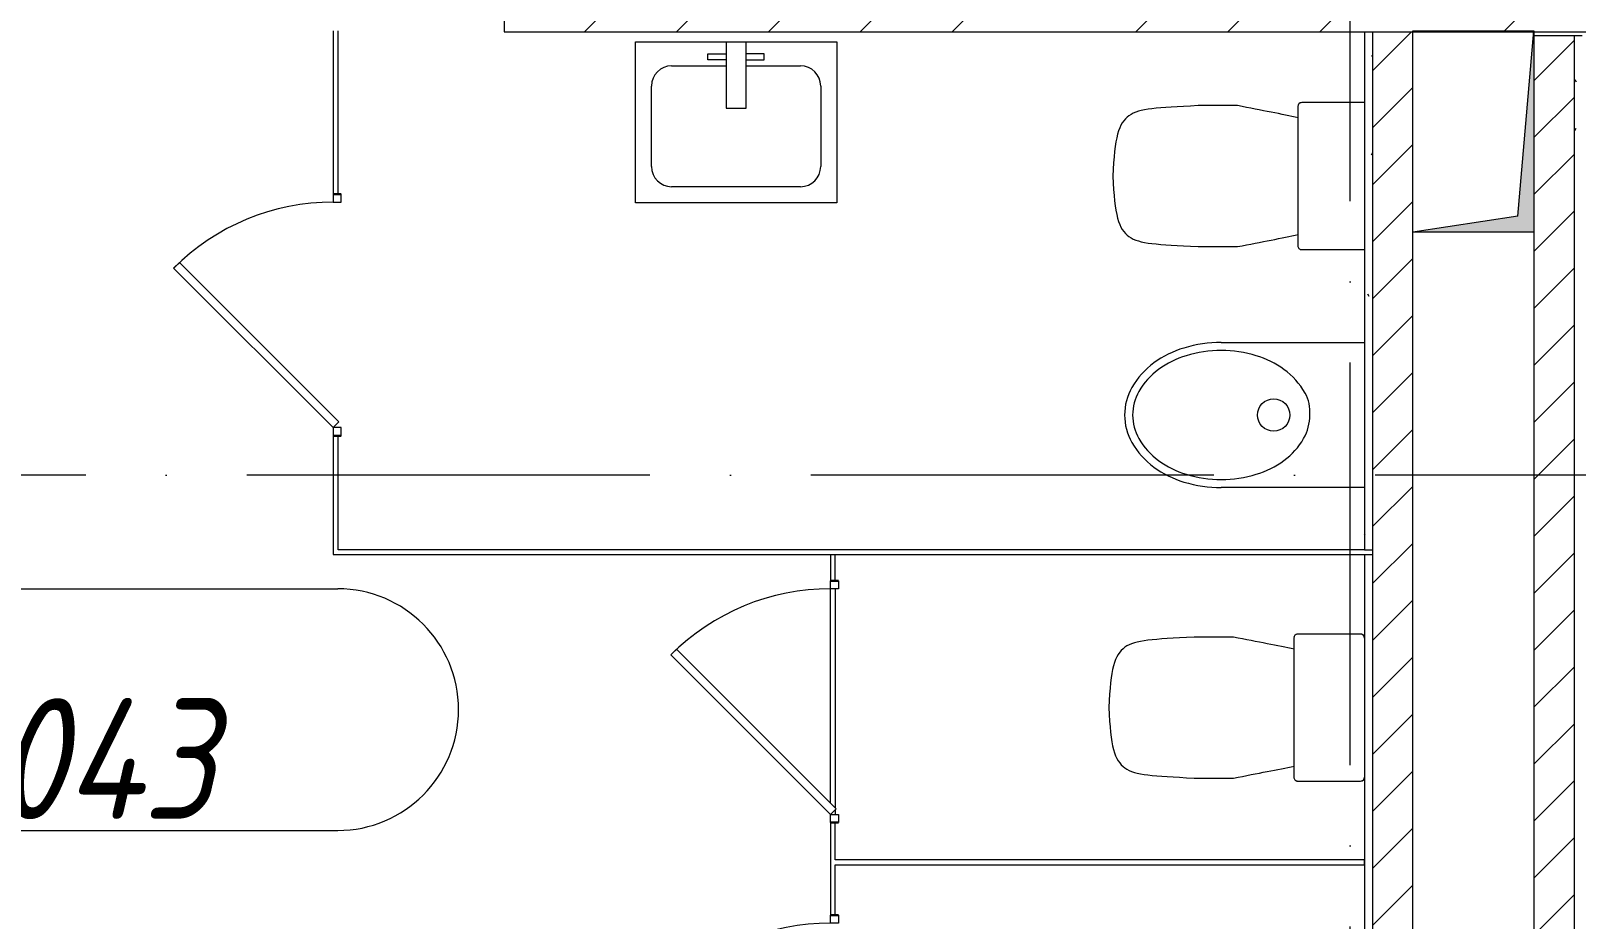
# Model space of a CAD drawing. Header units: millimetres. Extents: x -6467 to 106027, y -7090 to 195095.
# Drawn here: x 6684 to 10520, y 103343 to 105548 of the extents above; entities that cross this region are included whole.
import ezdxf

# ---------------------------------------------------------------- set-up
doc = ezdxf.new("R2010")
doc.units = ezdxf.units.MM
doc.linetypes.add('50_200_ШТРИХ_1Т_ш5_п1_п1_', pattern=[1400, 1000, -200, 0, -200])
for name, color, linetype, lineweight, true_color in [('A-AREA-IDEN-1', 7, 'Continuous', 9, 0xaaaaaa), ('A-DOOR-1', 7, 'Continuous', 5, 0xaaaaaa), ('A-DOOR-FRAM-1', 7, 'Continuous', 9, 0xaaaaaa), ('A-DOOR-OPNG-1', 7, 'Continuous', 30, 0xaaaaaa), ('A-WALL-1', 7, 'Continuous', 5, 0x77b143), ('A-WALL-FNSH-2', 7, 'Continuous', 5, 0xaaaaaa), ('I-WALL-1', 7, 'Continuous', 5, 0x787878), ('I-WALL-2', 7, 'Continuous', 5, 0xaaaaaa), ('M-EQPM-1', 7, 'Continuous', 9, 0xaaaaaa), ('M-EQPM-2', 7, 'Continuous', 9, 0xe2e2e2), ('P-SANR-FIXT-1', 7, 'Continuous', 9, 0xaaaaaa), ('Оси-3', 7, '50_200_ШТРИХ_1Т_ш5_п1_п1_', 9, 0xaaaaaa)]:
    doc.layers.add(name, color=color, linetype=linetype, lineweight=lineweight, true_color=true_color)
for name, color, linetype, lineweight in [('A-WALL', 7, 'Continuous', 5), ('A-WALL-FNSH-1', 7, 'Continuous', 5), ('I-WALL', 7, 'Continuous', 5)]:
    doc.layers.add(name, color=color, linetype=linetype, lineweight=lineweight)
doc.styles.add('ISOCPEUR_I_1', font='isocpeui.ttf', dxfattribs={"width": 0.85, "height": 2.5})
pattern_1 = [(0, (109.45, 102614.03), (406.4, 101.6), [6.706, -298.094, 6.706, -298.094, -1625.6]), (0, (109.45, 102614.03), (406.4, 101.6), [-609.6, 6.706, -602.894, 6.706, -298.094, -711.2]), (0, (109.45, 102614.03), (406.4, 101.6), [-1524, 6.706, -196.494, 6.706, -501.294]), (120, (261.85, 102664.83), (-291.1882, 301.1527), [6.706, -298.094, 6.706, -298.094, -1625.6]), (120, (261.85, 102664.83), (-291.1882, 301.1527), [-609.6, 6.706, -602.894, 6.706, -298.094, -711.2]), (120, (261.85, 102664.83), (-291.1882, 301.1527), [-1524, 6.706, -196.494, 6.706, -501.294]), (240, (312.65, 102868.03), (-115.2118, -402.7527), [6.706, -298.094, 6.706, -298.094, -1625.6]), (240, (312.65, 102868.03), (-115.2118, -402.7527), [-609.6, 6.706, -602.894, 6.706, -298.094, -711.2]), (240, (312.65, 102868.03), (-115.2118, -402.7527), [-1524, 6.706, -196.494, 6.706, -501.294])]
pattern_2 = [(45, (109.45, 102614.03), (-70.7107, 70.7107), [])]

# ---------------------------------------------------------------- blocks, each defined once
blk = doc.blocks.new('SND_2D_Раковина1 - 400х300-17910372-АИ_План этажа Радиаторы_3')
at = {"layer": 'P-SANR-FIXT-1'}
for p, q in [((-250, -220), (-250, 180)), ((-250, 180), (250, 180)), ((-25, 180), (-25, 15)), ((25, 15), (25, 180)), ((250, 180), (250, -220)), ((-160, 120), (-25, 120)), ((-70, 150), (-25, 150)), ((-70, 135), (-70, 150)), ((-25, 135), (-70, 135)), ((70, 150), (25, 150)), ((25, 135), (70, 135)), ((25, 120), (160, 120)), ((70, 135), (70, 150)), ((-210, -130), (-210, 70)), ((210, 70), (210, -130)), ((-25, 15), (25, 15)), ((160, -180), (-160, -180)), ((250, -220), (-250, -220))]:
    blk.add_line(p, q, dxfattribs=at)
for centre, start, end in [((-160, 70), 90, 180), ((160, 70), 0, 90), ((-160, -130), 180, 270), ((160, -130), 270, 0)]:
    blk.add_arc(centre, 50, start, end, dxfattribs=at)
blk = doc.blocks.new('SND_2D_Бидэ1 - По умолчанию-20160336-АИ_План этажа Радиаторы_3')
at = {"layer": 'P-SANR-FIXT-1'}
for p, q in [((-180, -365.7), (-180, -10)), ((180, -10), (180, -365.7))]:
    blk.add_line(p, q, dxfattribs=at)
blk.add_circle((0, -235.7), 40, dxfattribs=at)
for centre, radius, start, end in [((-8, -239.5), 94, 85.1382, 119.6634), ((0, -263.8), 118, 60.3366, 90), ((37.9, -320.1), 186.8, 119.6634, 143.9726), ((-27.9, -312.8), 174.4, 36.0274, 60.3366), ((72, -344.8), 228.9, 143.9726, 163.2353), ((-72, -344.8), 228.9, 16.7647, 36.0274), ((141.5, -365.7), 301.5, 163.2353, 180), ((-141.5, -365.7), 301.5, 360, 16.7647), ((141.5, -365.7), 321.5, 180, 196.7647), ((141.5, -365.7), 301.5, 180, 196.7647), ((-141.5, -365.7), 301.5, 343.2353, 360), ((-141.5, -365.7), 321.5, 343.2353, 360), ((72, -386.7), 248.9, 196.7647, 216.0274), ((72, -386.7), 228.9, 196.7647, 216.0274), ((-72, -386.7), 228.9, 323.9726, 343.2353), ((-72, -386.7), 248.9, 323.9726, 343.2353), ((27.9, -418.7), 194.4, 216.0274, 240.3366), ((27.9, -418.7), 174.4, 216.0274, 240.3366), ((-27.9, -418.7), 174.4, 299.6634, 323.9726), ((-27.9, -418.7), 194.4, 299.6634, 323.9726), ((0, -467.7), 118, 240.3366, 270), ((0, -467.7), 118, 270, 299.6634), ((0, -467.7), 138, 240.3366, 270), ((0, -467.7), 138, 270, 299.6634)]:
    blk.add_arc(centre, radius, start, end, dxfattribs=at)
blk = doc.blocks.new('SND_Унитаз_Santek_HEO - Santek HEO_ 365х635х785_ выпуск-прямой_ PN4_5_ Х-резьба НР DN15_ К-гл_кон_ П DN100-17910376-АИ_План этажа Радиаторы_3')
at = {"layer": 'P-SANR-FIXT-1'}
for p, q in [((-182.5, -10), (-182.5, -165.8)), ((182.5, -165.8), (182.5, -10)), ((-172.5, -175.8), (172.5, -175.8)), ((-175, -325.6), (-175, -423.4)), ((175, -423.4), (175, -325.6))]:
    blk.add_line(p, q, dxfattribs=at)
for centre, start, end in [((-172.5, -165.8), 180, 270), ((-172.5, -165.8), 180, 210), ((-172.5, -165.8), 240, 255), ((172.5, -165.8), 270, 360), ((172.5, -165.8), 270, 315), ((172.5, -165.8), 330, 360)]:
    blk.add_arc(centre, 10, start, end, dxfattribs=at)
for points in [[(-145, -174.9), (-153.6, -214.5), (-163, -263.9), (-175, -325.6)], [(175, -325.6), (163, -263.9), (153.6, -214.5), (145, -174.9)]]:
    blk.add_open_spline(points, degree=3, dxfattribs=at)
for points, knots in [([(-175, -423.4), (-169.2, -526.5), (-168.1, -609.5), (-96, -631.3), (0, -634.5)], [0, 0, 0, 0, 0.2757876, 0.5440111, 0.5440111, 0.5440111, 0.5440111]), ([(0, -634.5), (96, -631.3), (168.1, -609.5), (169.2, -526.5), (175, -423.4)], [0, 0, 0, 0, 0.2682234, 0.5440111, 0.5440111, 0.5440111, 0.5440111])]:
    blk.add_open_spline(points, degree=3, knots=knots, dxfattribs=at)
blk = doc.blocks.new('DOR_ДУ_распашная__1Ст_Прямоугольная2 - Вн_Д-9_ДДГ 600х1850h_С_у-29181153-АИ_План этажа Радиаторы_3')
at = {"layer": 'A-DOOR-1'}
for p, q in [((116, 402), (-280, 6)), ((-265.9, -8.1), (130.1, 387.8)), ((130.1, 387.8), (116, 402)), ((-280, 6), (-265.9, -8.1))]:
    blk.add_line(p, q, dxfattribs=at)
blk.add_arc((-280, 6), 560, 360, 45, dxfattribs=at)
at = {"layer": 'A-DOOR-FRAM-1'}
for p, q in [((-280, 6), (-300, 6)), ((-280, -14), (-280, 6)), ((280, 6), (280, -14)), ((300, 6), (280, 6)), ((-300, -14), (-280, -14)), ((280, -14), (300, -14))]:
    blk.add_line(p, q, dxfattribs=at)
at = {"layer": 'A-DOOR-OPNG-1'}
for p, q in [((-300, 6), (-300, -14)), ((300, -14), (300, 6))]:
    blk.add_line(p, q, dxfattribs=at)
blk = doc.blocks.new('DOR_ДУ_распашная__1Ст_Прямоугольная2 - Вн_Д-9_ДДГ 600х1850h_С_у-29181159-АИ_План этажа Радиаторы_3')
at = {"layer": 'A-DOOR-1'}
for p, q in [((-130.1, -387.8), (265.9, 8.1)), ((265.9, 8.1), (280, -6)), ((280, -6), (-116, -402)), ((-116, -402), (-130.1, -387.8))]:
    blk.add_line(p, q, dxfattribs=at)
blk.add_arc((280, -6), 560, 180, 225, dxfattribs=at)
at = {"layer": 'A-DOOR-FRAM-1'}
for p, q in [((-300, 14), (-280, 14)), ((-280, 14), (-280, -6)), ((280, 14), (300, 14)), ((280, -6), (280, 14)), ((-280, -6), (-300, -6)), ((300, -6), (280, -6))]:
    blk.add_line(p, q, dxfattribs=at)
at = {"layer": 'A-DOOR-OPNG-1'}
for p, q in [((-300, -6), (-300, 14)), ((300, 14), (300, -6))]:
    blk.add_line(p, q, dxfattribs=at)
blk = doc.blocks.new('SND_Унитаз_Santek_HEO - Santek HEO_ 365х635х785_ выпуск-прямой_ PN4_5_ Х-резьба НР DN15_ К-гл_кон_ П DN100-V2-АИ_План этажа Радиаторы_3')
at = {"layer": 'P-SANR-FIXT-1'}
for p, q in [((-182.5, -10), (-182.5, -165.8)), ((182.5, -165.8), (182.5, -10)), ((-172.5, -175.8), (172.5, -175.8)), ((-175, -325.6), (-175, -423.4)), ((175, -423.4), (175, -325.6))]:
    blk.add_line(p, q, dxfattribs=at)
for centre, start, end in [((-172.5, -10), 90, 180), ((-172.5, -10), 105, 180), ((172.5, -10), 360, 90), ((172.5, -10), 45, 90), ((172.5, -10), 360, 30), ((-172.5, -165.8), 180, 270), ((-172.5, -165.8), 180, 210), ((-172.5, -165.8), 240, 255), ((172.5, -165.8), 270, 360), ((172.5, -165.8), 270, 315), ((172.5, -165.8), 330, 360)]:
    blk.add_arc(centre, 10, start, end, dxfattribs=at)
for points in [[(-145, -174.9), (-153.6, -214.5), (-163, -263.9), (-175, -325.6)], [(175, -325.6), (163, -263.9), (153.6, -214.5), (145, -174.9)]]:
    blk.add_open_spline(points, degree=3, dxfattribs=at)
for points, knots in [([(-175, -423.4), (-169.2, -526.5), (-168.1, -609.5), (-96, -631.3), (0, -634.5)], [0, 0, 0, 0, 0.2757876, 0.5440111, 0.5440111, 0.5440111, 0.5440111]), ([(0, -634.5), (96, -631.3), (168.1, -609.5), (169.2, -526.5), (175, -423.4)], [0, 0, 0, 0, 0.2682234, 0.5440111, 0.5440111, 0.5440111, 0.5440111])]:
    blk.add_open_spline(points, degree=3, knots=knots, dxfattribs=at)
blk = doc.blocks.new('Канал вертикальный прямоугольный - Шахта - значок проема-24087344-АИ_План этажа Радиаторы_3')
at = {"layer": 'M-EQPM-2'}
blk.add_hatch(color=256, dxfattribs=at).paths.add_polyline_path([(-150, -250), (-110, 210), (150, 250), (-150, 250)])
at = {"layer": 'M-EQPM-1'}
for p, q in [((-150, -250), (-150, 250)), ((-150, 250), (150, 250)), ((-110, 210), (150, 250)), ((150, 250), (150, -250)), ((-110, 210), (-150, -250)), ((150, -250), (-150, -250))]:
    blk.add_line(p, q, dxfattribs=at)
blk = doc.blocks.new('AAR_СКБ_Марка_помещения_1_5 ммп - Номер-27962133-АИ_План этажа Радиаторы_3')
at = {"layer": 'A-AREA-IDEN-1'}
for p, q in [((-2.987, 3), (3.013, 3)), ((-2.987, 0), (3.013, 0))]:
    blk.add_line(p, q, dxfattribs=at)
for centre, start, end in [((-2.987, 1.5), 90, 270), ((3.013, 1.5), 270, 90)]:
    blk.add_arc(centre, 1.5, start, end, dxfattribs=at)

msp = doc.modelspace()

# ---------------------------------------------------------------- hatches: boundary and pattern name
at = {"layer": 'A-WALL'}
h = msp.add_hatch(dxfattribs=at)
h.set_pattern_fill('FP_1', color=256, style=0, pattern_type=2)
h.set_pattern_definition([(45, (109.45, 102614.03), (-228.0985, 228.0985), []), (45, (337.55, 102614.03), (-228.0985, 228.0985), [403.225, -80.645, 6.706, -73.939])])
h.paths.add_polyline_path([(12759.4, 105545.1), (12759.4, 105795.1), (7859.4, 105795.1), (7859.4, 105545.1), (10414.6, 105545.1), (10414.8, 105545.1), (11973.8, 105545.1)])
at = {"layer": 'I-WALL'}
h = msp.add_hatch(dxfattribs=at)
h.set_pattern_fill('FP_5', color=256, style=0, pattern_type=2)
h.set_pattern_definition(pattern_2)
h.paths.add_polyline_path([(10014.8, 100945.1), (10114.8, 100945.1), (10114.8, 105545.1), (10014.8, 105545.1), (10014.8, 100949.2)])
h = msp.add_hatch(dxfattribs=at)
h.set_pattern_fill('FP_5', color=256, style=0, pattern_type=2)
h.set_pattern_definition(pattern_2)
h.paths.add_polyline_path([(10509.4, 100945.1), (10509.4, 101195.1), (10514.8, 101195.1), (10514.8, 105535.1), (10414.8, 105535.1), (10414.8, 100945.1)])
at = {"layer": 'I-WALL-1'}
h = msp.add_hatch(dxfattribs=at)
h.set_pattern_fill('FP_3', color=256, style=0, pattern_type=2)
h.set_pattern_definition(pattern_1)
h.paths.add_polyline_path([(10014.8, 100945.1), (10014.8, 104247.7), (9994.8, 104247.7), (9994.8, 100945.1)])
h.paths.add_polyline_path([(10014.8, 104259.7), (10014.8, 105545.1), (9994.8, 105545.1), (9994.8, 104259.7)])
h = msp.add_hatch(dxfattribs=at)
h.set_pattern_fill('FP_3', color=256, style=0, pattern_type=2)
h.set_pattern_definition(pattern_1)
h.paths.add_polyline_path([(10514.8, 101195.1), (10534.8, 101195.1), (10534.8, 105535.1), (10514.8, 105535.1), (10514.8, 101290.4)])

# ---------------------------------------------------------------- linework, layer by layer
at = {"layer": 'A-WALL'}
for p, q in [((7859.4, 105795.1), (7859.4, 105545.1)), ((7859.4, 105545.1), (12759.4, 105545.1)), ((10014.8, 105545.1), (10014.8, 100945.1)), ((10514.8, 105535.1), (10514.8, 101195.1))]:
    msp.add_line(p, q, dxfattribs=at)
at = {"layer": 'A-WALL-1'}
for p, q in [((9994.8, 104259.7), (10014.8, 104259.7)), ((9994.8, 104247.7), (10014.8, 104247.7))]:
    msp.add_line(p, q, dxfattribs=at)
at = {"layer": 'A-WALL-FNSH-1'}
for p, q in [((9994.8, 105545.1), (9994.8, 104259.7)), ((10114.8, 100945.1), (10114.8, 105545.1)), ((10534.8, 105535.1), (10414.8, 105535.1)), ((10414.8, 105047.7), (10414.8, 102095.1)), ((9994.8, 104247.7), (9994.8, 100945.1))]:
    msp.add_line(p, q, dxfattribs=at)
at = {"layer": 'A-WALL-FNSH-2'}
for p, q in [((7434.8, 105547.7), (7434.8, 105142.7)), ((7446.8, 105142.7), (7446.8, 105547.7)), ((7434.8, 104542.7), (7434.8, 104247.7)), ((7446.8, 104259.7), (7446.8, 104542.7)), ((7434.8, 104247.7), (9994.8, 104247.7)), ((9994.8, 104259.7), (7446.8, 104259.7)), ((8668.8, 104247.7), (8668.8, 104182.7)), ((8680.8, 104182.7), (8680.8, 104247.7)), ((8668.8, 103582.7), (8668.8, 103352.7)), ((8680.8, 103489.7), (8680.8, 103582.7)), ((9994.8, 103489.7), (8680.8, 103489.7)), ((8680.8, 103352.7), (8680.8, 103477.7)), ((8680.8, 103477.7), (9994.8, 103477.7)), ((9994.8, 103477.7), (9994.8, 103489.7))]:
    msp.add_line(p, q, dxfattribs=at)
at = {"layer": 'I-WALL-2'}
for p, q in [((8668.8, 103630.9), (8668.8, 104162.7)), ((8680.8, 104162.7), (8680.8, 103618.9)), ((8680.8, 103614.7), (8680.8, 103602.7))]:
    msp.add_line(p, q, dxfattribs=at)
at = {"layer": 'Оси-3'}
for p, q in [((9959.4, 96724.3), (9959.4, 193895)), ((104827.4, 104445.1), (-5157.9, 104445.1))]:
    msp.add_line(p, q, dxfattribs=at)

# ---------------------------------------------------------------- block references
at = {"layer": 'A-AREA-IDEN-1', "xscale": 199.9999999999999, "yscale": 199.9999999999999, "zscale": 199.9999999999999}
msp.add_blockref('AAR_СКБ_Марка_помещения_1_5 ммп - Номер-27962133-АИ_План этажа Радиаторы_3', (6843.3, 103562.7), dxfattribs=at)
at = {"layer": 'A-DOOR-1'}
for name, p, rotation in [('DOR_ДУ_распашная__1Ст_Прямоугольная2 - Вн_Д-9_ДДГ 600х1850h_С_у-29181153-АИ_План этажа Радиаторы_3', (7440.8, 104842.7), 90), ('DOR_ДУ_распашная__1Ст_Прямоугольная2 - Вн_Д-9_ДДГ 600х1850h_С_у-29181159-АИ_План этажа Радиаторы_3', (8674.8, 103882.7), 270.0000000000007), ('DOR_ДУ_распашная__1Ст_Прямоугольная2 - Вн_Д-9_ДДГ 600х1850h_С_у-29181159-АИ_План этажа Радиаторы_3', (8674.8, 103052.7), 270.0000000000007)]:
    msp.add_blockref(name, p, dxfattribs=dict(at, rotation=rotation))
at = {"layer": 'M-EQPM-1', "rotation": 180}
msp.add_blockref('Канал вертикальный прямоугольный - Шахта - значок проема-24087344-АИ_План этажа Радиаторы_3', (10264.8, 105297.7), dxfattribs=at)
at = {"layer": 'P-SANR-FIXT-1'}
msp.add_blockref('SND_2D_Раковина1 - 400х300-17910372-АИ_План этажа Радиаторы_3', (8434.8, 105340.8), dxfattribs=at)
for name, p, rotation in [('SND_Унитаз_Santek_HEO - Santek HEO_ 365х635х785_ выпуск-прямой_ PN4_5_ Х-резьба НР DN15_ К-гл_кон_ П DN100-17910376-АИ_План этажа Радиаторы_3', (10004.8, 105187.1), 269.9999999999992), ('SND_2D_Бидэ1 - По умолчанию-20160336-АИ_План этажа Радиаторы_3', (10004.8, 104594.1), 269.9999999999996), ('SND_Унитаз_Santek_HEO - Santek HEO_ 365х635х785_ выпуск-прямой_ PN4_5_ Х-резьба НР DN15_ К-гл_кон_ П DN100-V2-АИ_План этажа Радиаторы_3', (9994.8, 103867.7), 270.0000000000012)]:
    msp.add_blockref(name, p, dxfattribs=dict(at, rotation=rotation))

# ---------------------------------------------------------------- texts
at = {"layer": 'A-AREA-IDEN-1', "insert": (6740.1, 103590.9), "char_height": 300, "width": 992, "attachment_point": 8, "line_spacing_factor": 1.139951, "style": 'ISOCPEUR_I_1'}
msp.add_mtext('\\pxqc,t8.46667,16.93333,25.4,33.86667,42.33333,50.8,59.26667,67.73333,76.2,84.66667,93.13333,101.6,110.06667,118.53333,127,135.46667,143.93333,152.4,160.86667,169.33333,177.8,186.26667,194.73333,203.2,211.66667,220.13333,228.6,237.06667,245.53333,254,262.46667,270.93333;{3.043}', dxfattribs=at)

doc.saveas('drawing.dxf')
